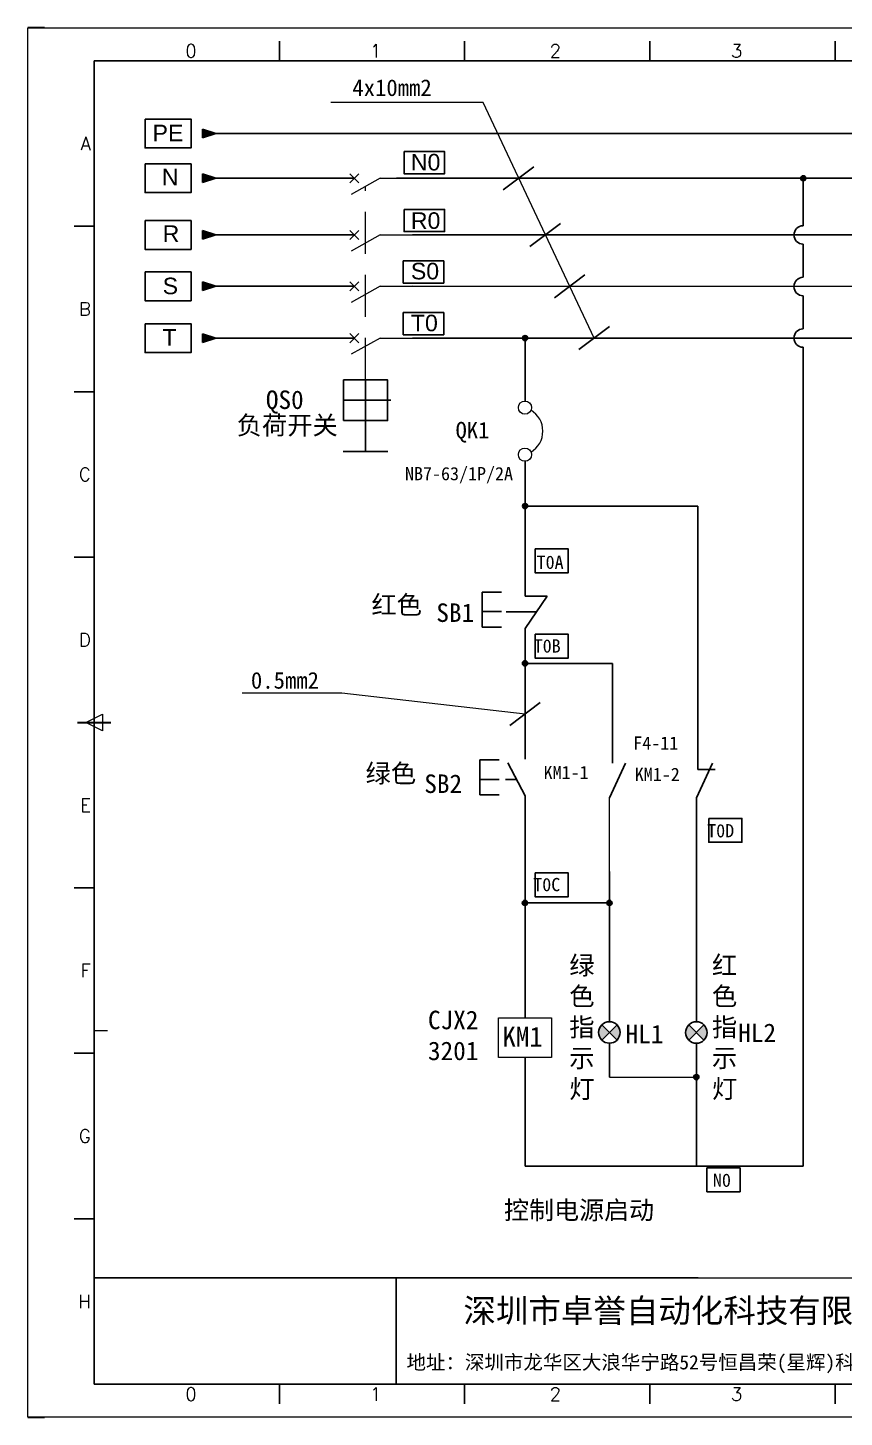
# Model space of a CAD drawing. Extents: x 35123 to 43919, y -4314 to -326.
# Drawn here: x 35597.2 to 35720.6, y -2913.9 to -2703.9 of the extents above; entities that cross this region are included whole.
import ezdxf
from ezdxf.enums import TextEntityAlignment as Align

# ---------------------------------------------------------------- set-up
doc = ezdxf.new("R2010")
doc.units = 0
doc.header["$MEASUREMENT"] = 0
doc.linetypes.add('DASHED2', pattern=[9.525, 6.35, -3.175])
for name, color, linetype in [('AE_BOR', 1, 'Continuous'), ('MISC', 2, 'Continuous'), ('SYMS', 7, 'Continuous'), ('细实线层', 7, 'Continuous')]:
    doc.layers.add(name, color=color, linetype=linetype)
doc.styles.add('WD', font='romans.shx', dxfattribs={"bigfont": 'gbcbig.shx'})
doc.styles.add('样式 0', font='')
doc.styles.add('样式 8', font='arial.ttf')
doc.styles.get('样式 0').set_extended_font_data('KaiTi_GB2312')

# ---------------------------------------------------------------- blocks, each defined once
blk = doc.blocks.new('gb_a2_a')
for p, q in [((584, 410), (25, 410)), ((25, 410), (25, 10)), ((25, 10), (584, 10))]:
    blk.add_line(p, q)
at = {"lineweight": 9, "ltscale": 0.1}
blk.add_line((25, 116.86), (29, 116.86), dxfattribs=at)
at = {"layer": 'AE_BOR', "lineweight": 30}
for p, q in [((10, 420), (4.93, 420)), ((4.93, 0), (10, 0))]:
    blk.add_line(p, q, dxfattribs=at)
at = {"layer": 'AE_BOR', "color": 1, "lineweight": 15}
for p, q in [((4.93, 420), (598.93, 420)), ((4.93, 0), (4.93, 420)), ((22.5, 210), (27.5, 212.5)), ((27.5, 207.5), (22.5, 210)), ((27.5, 212.5), (27.5, 207.5)), ((598.93, 0), (4.93, 0))]:
    blk.add_line(p, q, dxfattribs=at)
at = {"layer": 'AE_BOR'}
for p, q in [((81, 410), (81, 416)), ((137, 410), (137, 416)), ((193, 410), (193, 416)), ((249, 410), (249, 416)), ((25, 360), (19, 360)), ((25, 310), (19, 310)), ((25, 260), (19, 260)), ((25, 160), (19, 160)), ((25, 110), (19, 110)), ((25, 60), (19, 60)), ((81, 10), (81, 4)), ((137, 10), (137, 4)), ((193, 10), (193, 4)), ((249, 10), (249, 4))]:
    blk.add_line(p, q, dxfattribs=at)
at = {"layer": 'AE_BOR', "color": 2, "lineweight": 30}
blk.add_line((20, 210), (30, 210), dxfattribs=at)
at = {"layer": 'AE_BOR', "style": 'WD'}
for s, p in [('0', (54.27, 411)), ('1', (110.12, 411)), ('2', (164.42, 411)), ('3', (219.22, 411)), ('0', (54.27, 5)), ('1', (110.12, 5)), ('2', (164.42, 5)), ('3', (219.22, 5))]:
    blk.add_text(s, height=4, dxfattribs=at).set_placement(p, align=Align.CENTER)
for s, p in [('A', (24, 385)), ('B', (24, 335)), ('C', (24, 285)), ('D', (24, 235)), ('E', (24, 185)), ('F', (24, 135)), ('G', (24, 85)), ('H', (24, 35))]:
    blk.add_text(s, height=4, dxfattribs=at).set_placement(p, align=Align.MIDDLE_RIGHT)
blk = doc.blocks.new('WDDOT')
blk.add_hatch(color=256).paths.add_polyline_path([(0.5, 0, 1), (-0.5, 0, 1)])
blk.add_circle((0, 0), 0.5)

msp = doc.modelspace()

# ---------------------------------------------------------------- hatches: boundary and pattern name
for points in [[(35625.643, -2726.613), (35623.6, -2725.958), (35623.6, -2727.267)], [(35625.643, -2735.178), (35623.6, -2734.524), (35623.6, -2735.833)], [(35625.643, -2742.94), (35623.6, -2742.286), (35623.6, -2743.595)], [(35625.643, -2750.775), (35623.6, -2750.12), (35623.6, -2751.43)]]:
    msp.add_hatch(color=256).paths.add_polyline_path(points)
h = msp.add_hatch(color=256)
edge = h.paths.add_edge_path()
edge.add_arc((35714.405, -2726.613), 0.389, 0, 360)
h = msp.add_hatch(color=256)
edge = h.paths.add_edge_path()
edge.add_arc((35672.366, -2750.771), 0.389, 0, 360)
h = msp.add_hatch(color=256)
edge = h.paths.add_edge_path()
edge.add_arc((35672.366, -2776.157), 0.389, 0, 360)
h = msp.add_hatch(color=256)
edge = h.paths.add_edge_path()
edge.add_arc((35672.357, -2799.928), 0.393, 0, 360)
h = msp.add_hatch(color=256)
edge = h.paths.add_edge_path()
edge.add_arc((35672.336, -2836.128), 0.393, 0, 360)
h = msp.add_hatch(color=256)
edge = h.paths.add_edge_path()
edge.add_arc((35685.114, -2836.128), 0.393, 0, 360)
at = {"lineweight": 0}
h = msp.add_hatch(color=256, dxfattribs=at)
h.paths.add_polyline_path([(35685.114, -2855.717), (35683.965, -2854.568, 0.1989124), (35683.489, -2855.717, 0.1989124), (35683.965, -2856.866)])
h.paths.add_polyline_path([(35686.263, -2856.866, 0.1989124), (35686.739, -2855.717, 0.1989124), (35686.263, -2854.568), (35685.114, -2855.717)])
h.paths.add_polyline_path([(35698.26, -2855.727), (35697.111, -2854.578, 0.1989124), (35696.635, -2855.727, 0.1989124), (35697.111, -2856.876)])
h.paths.add_polyline_path([(35699.409, -2856.876, 0.1989124), (35699.885, -2855.727, 0.1989124), (35699.409, -2854.578), (35698.26, -2855.727)])
h = msp.add_hatch(color=256)
edge = h.paths.add_edge_path()
edge.add_arc((35698.26, -2862.467), 0.393, 0, 360)
at = {"layer": 'MISC'}
msp.add_hatch(color=0, dxfattribs=at).paths.add_polyline_path([(35625.643, -2719.848), (35623.6, -2719.193), (35623.6, -2720.503)])

# ---------------------------------------------------------------- linework, layer by layer
for p, q in [((35625.643, -2726.613), (35623.6, -2725.958)), ((35623.6, -2725.958), (35623.6, -2727.267)), ((35625.643, -2726.613), (35623.6, -2727.267)), ((35646.557, -2726.613), (35625.643, -2726.613)), ((35652.909, -2726.613), (35656.807, -2726.613)), ((35655.327, -2726.613), (35863.96, -2726.613)), ((35714.405, -2733.784), (35714.405, -2726.613)), ((35625.643, -2735.178), (35623.6, -2734.524)), ((35623.6, -2734.524), (35623.6, -2735.833)), ((35625.643, -2735.178), (35623.6, -2735.833)), ((35625.643, -2735.178), (35646.557, -2735.178)), ((35655.327, -2735.178), (35863.96, -2735.178)), ((35714.405, -2741.58), (35714.405, -2736.572)), ((35625.643, -2742.94), (35623.6, -2742.286)), ((35623.6, -2742.286), (35623.6, -2743.595)), ((35625.643, -2742.94), (35623.6, -2743.595)), ((35625.643, -2742.94), (35646.557, -2742.94)), ((35655.327, -2742.94), (35863.96, -2742.975)), ((35714.405, -2749.377), (35714.405, -2744.369)), ((35625.643, -2750.775), (35623.6, -2750.12)), ((35623.6, -2750.12), (35623.6, -2751.43)), ((35625.643, -2750.775), (35623.6, -2751.43)), ((35625.643, -2750.775), (35646.557, -2750.775)), ((35655.327, -2750.775), (35863.96, -2750.771)), ((35648.25, -2757.102), (35648.25, -2767.896)), ((35644.928, -2760.172), (35651.572, -2760.172)), ((35651.572, -2760.172), (35652.098, -2760.172)), ((35644.888, -2767.896), (35651.611, -2767.896)), ((35672.366, -2776.157), (35698.494, -2776.157)), ((35698.494, -2815.949), (35698.494, -2776.157)), ((35672.366, -2784.892), (35672.366, -2789.773)), ((35665.87, -2789.156), (35668.809, -2789.156)), ((35665.87, -2789.156), (35665.87, -2794.44)), ((35675.728, -2789.773), (35672.357, -2794.653)), ((35672.362, -2789.773), (35675.728, -2789.773)), ((35665.87, -2792.091), (35668.809, -2792.091)), ((35669.531, -2792.124), (35674.043, -2792.124)), ((35665.87, -2794.44), (35668.809, -2794.44)), ((35672.357, -2794.653), (35672.357, -2812.191)), ((35672.357, -2799.928), (35685.582, -2799.928)), ((35685.582, -2799.928), (35685.583, -2810.878)), ((35685.583, -2810.878), (35685.582, -2814.992)), ((35672.357, -2812.191), (35672.357, -2814.432)), ((35665.514, -2814.527), (35668.453, -2814.527)), ((35665.514, -2814.527), (35665.514, -2819.81)), ((35669.739, -2814.978), (35672.357, -2819.946)), ((35687.569, -2814.992), (35685.114, -2820.246)), ((35700.715, -2814.992), (35698.26, -2820.246)), ((35698.494, -2815.949), (35701.08, -2815.949)), ((35665.514, -2817.462), (35668.453, -2817.462)), ((35669.394, -2817.462), (35671.048, -2817.462)), ((35665.514, -2819.81), (35668.453, -2819.81)), ((35672.357, -2819.946), (35672.359, -2831.371)), ((35698.26, -2820.246), (35698.26, -2840.517)), ((35672.359, -2831.371), (35672.357, -2838.649)), ((35685.114, -2831.371), (35685.114, -2836.128)), ((35685.114, -2836.128), (35672.357, -2836.128)), ((35685.114, -2836.128), (35685.114, -2854.092)), ((35672.357, -2838.649), (35672.357, -2849.496)), ((35698.26, -2840.517), (35698.26, -2854.102)), ((35672.357, -2849.496), (35672.357, -2853.497)), ((35686.263, -2854.568), (35683.965, -2856.866)), ((35683.965, -2854.568), (35686.263, -2856.866)), ((35685.114, -2854.092), (35685.114, -2853.967)), ((35699.409, -2854.578), (35697.111, -2856.876)), ((35697.111, -2854.578), (35699.409, -2856.876)), ((35698.26, -2854.102), (35698.26, -2853.977)), ((35685.114, -2862.467), (35685.114, -2857.342)), ((35698.26, -2862.477), (35698.26, -2857.352)), ((35672.357, -2859.497), (35672.357, -2875.906)), ((35672.357, -2871.831), (35672.357, -2875.906)), ((35672.357, -2875.906), (35714.405, -2875.906)), ((35652.885, -2892.785), (35652.885, -2908.87))]:
    msp.add_line(p, q)
at = {"lineweight": 0}
for p, q in [((35647.246, -2725.923), (35645.867, -2727.302)), ((35645.867, -2725.923), (35647.246, -2727.302)), ((35650.455, -2726.613), (35646.069, -2729.049)), ((35650.455, -2726.613), (35655.327, -2726.613)), ((35647.246, -2734.489), (35645.867, -2735.867)), ((35645.867, -2734.489), (35647.246, -2735.867)), ((35650.455, -2735.178), (35646.069, -2737.615)), ((35650.455, -2735.178), (35655.327, -2735.178)), ((35647.246, -2742.251), (35645.867, -2743.629)), ((35645.867, -2742.251), (35647.246, -2743.629)), ((35650.455, -2742.94), (35646.069, -2745.377)), ((35650.455, -2742.94), (35655.327, -2742.94)), ((35647.246, -2750.086), (35645.867, -2751.464)), ((35645.867, -2750.086), (35647.246, -2751.464)), ((35650.455, -2750.775), (35646.069, -2753.211)), ((35650.455, -2750.775), (35655.327, -2750.775))]:
    msp.add_line(p, q, dxfattribs=at)
at = {"linetype": 'DASHED2', "lineweight": 0}
msp.add_line((35648.25, -2757.102), (35648.25, -2727.834), dxfattribs=at)
at = {"ltscale": 2}
for p, q in [((35672.357, -2760.279), (35672.366, -2750.771)), ((35714.405, -2875.906), (35714.405, -2752.165)), ((35672.366, -2784.892), (35672.356, -2769.388)), ((35672.366, -2784.892), (35672.366, -2772.517)), ((35698.26, -2862.477), (35698.26, -2875.906)), ((35714.405, -2869.318), (35714.405, -2875.917)), ((35607.232, -2908.87), (35607.232, -2887.423)), ((35698.537, -2892.785), (35607.232, -2892.785)), ((35698.537, -2908.87), (35607.232, -2908.87))]:
    msp.add_line(p, q, dxfattribs=at)
at = {"linetype": 'Continuous', "lineweight": 0}
for p, q in [((35685.114, -2831.371), (35685.114, -2820.246)), ((35685.114, -2862.467), (35698.26, -2862.467))]:
    msp.add_line(p, q, dxfattribs=at)
at = {"lineweight": 9, "ltscale": 0.1}
for p, q in [((35698.537, -2892.785), (35727.999, -2892.785)), ((35698.537, -2908.87), (35727.999, -2908.87))]:
    msp.add_line(p, q, dxfattribs=at)
at = {"lineweight": -3}
for points in [[(35614.935, -2717.672), (35621.876, -2717.672), (35621.876, -2722.024), (35614.935, -2722.024)], [(35654.082, -2722.589), (35660.188, -2722.589), (35660.188, -2725.936), (35654.082, -2725.936)], [(35614.935, -2724.436), (35621.876, -2724.436), (35621.876, -2728.789), (35614.935, -2728.789)], [(35654.082, -2731.318), (35660.188, -2731.318), (35660.188, -2734.666), (35654.082, -2734.666)], [(35614.935, -2733.002), (35621.876, -2733.002), (35621.876, -2737.355), (35614.935, -2737.355)], [(35653.962, -2739.114), (35660.068, -2739.114), (35660.068, -2742.462), (35653.962, -2742.462)], [(35614.935, -2740.764), (35621.876, -2740.764), (35621.876, -2745.117), (35614.935, -2745.117)], [(35614.935, -2748.599), (35621.876, -2748.599), (35621.876, -2752.951), (35614.935, -2752.951)], [(35653.962, -2746.911), (35660.068, -2746.911), (35660.068, -2750.258), (35653.962, -2750.258)]]:
    msp.add_lwpolyline(points, close=True, dxfattribs=at)
msp.add_lwpolyline([(35644.928, -2763.242), (35644.928, -2757.102), (35651.572, -2757.102), (35651.572, -2763.242)], close=True)
at = {"ltscale": 2}
for points in [[(35673.88, -2782.623), (35678.903, -2782.623), (35678.903, -2786.227), (35673.88, -2786.227)], [(35673.88, -2795.519), (35678.903, -2795.519), (35678.903, -2799.123), (35673.88, -2799.123)], [(35700.125, -2823.371), (35705.147, -2823.371), (35705.147, -2826.976), (35700.125, -2826.976)], [(35673.88, -2831.6), (35678.903, -2831.6), (35678.903, -2835.204), (35673.88, -2835.204)], [(35699.853, -2876.199), (35704.875, -2876.199), (35704.875, -2879.804), (35699.853, -2879.804)]]:
    msp.add_lwpolyline(points, close=True, dxfattribs=at)
at = {"lineweight": 0}
msp.add_lwpolyline([(35668.357, -2853.497), (35676.357, -2853.497), (35676.357, -2859.497), (35668.357, -2859.497)], close=True, dxfattribs=at)
for centre, radius in [((35714.405, -2726.613), 0.389), ((35672.366, -2750.771), 0.389), ((35672.366, -2776.157), 0.389), ((35672.357, -2799.928), 0.393), ((35672.336, -2836.128), 0.393), ((35685.114, -2836.128), 0.393), ((35685.114, -2855.717), 1.625), ((35698.26, -2855.727), 1.625), ((35698.26, -2862.467), 0.393)]:
    msp.add_circle(centre, radius)
for centre in [(35672.353, -2761.279), (35672.353, -2768.388)]:
    msp.add_circle(centre, 1, dxfattribs=at)
at = {"ltscale": 2}
for centre in [(35714.405, -2735.178), (35714.405, -2742.975), (35714.405, -2750.771)]:
    msp.add_arc(centre, 1.394, 90, 270, dxfattribs=at)
at = {"lineweight": 0}
msp.add_arc((35671.36, -2764.834), 3.691, 301.18201, 58.81799, dxfattribs=at)
at = {"layer": 'MISC', "color": 0}
for p, q in [((35625.643, -2719.848), (35623.6, -2719.193)), ((35623.6, -2719.193), (35623.6, -2720.503)), ((35625.643, -2719.848), (35623.6, -2720.503)), ((35625.643, -2719.848), (35863.96, -2719.848))]:
    msp.add_line(p, q, dxfattribs=at)
at = {"layer": '细实线层', "lineweight": 0}
for p, q in [((35666.012, -2715.159), (35642.998, -2715.159)), ((35682.795, -2750.773), (35666.012, -2715.159)), ((35644.66, -2804.456), (35629.612, -2804.456)), ((35672.357, -2807.603), (35644.66, -2804.456))]:
    msp.add_line(p, q, dxfattribs=at)
at = {"layer": '细实线层', "linetype": 'ByBlock'}
for p, q in [((35669.059, -2728.373), (35673.681, -2724.907)), ((35673.096, -2736.939), (35677.717, -2733.473)), ((35676.795, -2744.677), (35681.416, -2741.211)), ((35680.484, -2752.506), (35685.105, -2749.04)), ((35670.046, -2809.337), (35674.668, -2805.87))]:
    msp.add_line(p, q, dxfattribs=at)

# ---------------------------------------------------------------- block references
at = {"xscale": 0.5, "yscale": 0.5, "zscale": 0.5}
msp.add_blockref('gb_a2_a', (35594.732, -2913.87), dxfattribs=at)
at = {"layer": 'SYMS', "lineweight": -3}
for p, xscale, yscale, zscale in [((35714.405, -2726.613), 0.4949999999989814, 0.4949999999998909, 0.495), ((35672.366, -2750.771), 0.4949999999989814, 0.4949999999998909, 0.495), ((35672.366, -2776.157), 0.4950000000026193, 0.4949999999998909, 0.495), ((35672.357, -2799.928), 0.5, 0.5, 0.5), ((35672.336, -2836.128), 0.5, 0.5, 0.5), ((35685.114, -2836.128), 0.5, 0.5, 0.5), ((35698.26, -2862.467), 0.5, 0.5, 0.5)]:
    msp.add_blockref('WDDOT', p, dxfattribs=dict(at, xscale=xscale, yscale=yscale, zscale=zscale))

# ---------------------------------------------------------------- texts
for s, p in [('4x10mm2', (35646.258, -2714.183)), ('0.5mm2', (35630.928, -2803.756))]:
    msp.add_text(s, height=2.52).set_placement(p)
at = {"char_height": 2.5, "width": 4.96666, "attachment_point": 1, "style": '样式 8'}
for s, insert in [('N0', (35655.103, -2722.932)), ('N', (35617.457, -2725.169)), ('R0', (35655.103, -2731.761)), ('R', (35617.583, -2733.727)), ('S0', (35655.103, -2739.395)), ('S', (35617.589, -2741.634)), ('T0', (35655.103, -2747.239)), ('T', (35617.558, -2749.406))]:
    msp.add_mtext(s, dxfattribs=dict(at, insert=insert))
for s, insert, char_height, width, attachment_point in [('{\\fSimSun|b0|i0|c134|p2;控制电源启动}', (35669.187, -2881.181), 2.772, 24.65265, 1), ('{\\fSimSun|b0|i0|c134|p2;深圳市卓誉自动化科技有限公司}', (35663.053, -2899.958), 3.6, 80.67766, 7), ('{\\fSimSun|b0|i0|c134|p2;地址：深圳市龙华区大浪华宁路52号恒昌荣(星辉)科技园B栋1/3楼}', (35654.44, -2907.218), 2.16, 89.25675, 7)]:
    msp.add_mtext(s, dxfattribs=dict(insert=insert, char_height=char_height, width=width, attachment_point=attachment_point))
at = {"layer": 'MISC', "color": 0, "insert": (35615.904, -2718.518), "char_height": 2.5, "width": 4.96666, "attachment_point": 1, "style": '样式 8'}
msp.add_mtext('\\pxqc;PE', dxfattribs=at)
at = {"layer": 'MISC', "attachment_point": 1, "style": '样式 0'}
for s, insert, char_height, width in [('{\\C0;QS0}', (35633.19, -2758.688), 2.8, 5.01683), ('{\\fSimSun|b0|i0|c134|p2;\\C0;负荷开关}', (35628.773, -2762.544), 2.8, 14.88096), ('{\\fSimSun|b0|i0|c134|p2;\\C0;QK1}', (35661.864, -2763.436), 2.5, 5.01683), ('{\\fSimSun|b0|i0|c134|p2;\\C0;NB7-63/1P/2A}', (35654.219, -2770.255), 2, 5.01683), ('{\\C0;T0A}', (35674.109, -2783.647), 2, 5.01683), ('{\\fSimSun|b0|i0|c134|p2;\\C0;红色}', (35649.145, -2789.679), 2.8, 24.5098), ('{\\C0;SB1}', (35658.953, -2790.87), 2.8, 5.01683), ('{\\C0;T0B}', (35673.668, -2796.303), 2, 5.01683), ('{\\C0;F4-11}', (35688.718, -2810.98), 2, 5.01683), ('{\\fSimSun|b0|i0|c134|p2;\\C0;绿色}', (35648.26, -2815.152), 2.8, 23.4148), ('{\\C0;KM1-1}', (35675.164, -2815.422), 2, 5.01683), ('{\\C0;KM1-2}', (35688.95, -2815.712), 2, 5.01683), ('{\\C0;SB2}', (35657.134, -2816.726), 2.8, 5.01683), ('{\\C0;T0D}', (35699.89, -2824.227), 2, 5.01683), ('{\\C0;T0C}', (35673.601, -2832.366), 2, 5.01683), ('{\\fSimSun|b0|i0|c134|p2;\\C0;绿色指示灯}', (35679.052, -2844.178), 2.8, 5.01683), ('{\\fSimSun|b0|i0|c134|p2;\\C0;红色指示灯}', (35700.618, -2844.164), 2.8, 5.01683), ('{\\C0;CJX2\\P3201}', (35657.69, -2852.43), 2.8, 7.9311), ('{\\C0;KM1}', (35668.923, -2854.852), 3, 6.8721), ('{\\C0;HL1}', (35687.56, -2854.557), 2.8, 5.01683), ('{\\C0;HL2}', (35704.59, -2854.369), 2.8, 5.01683), ('{\\C0;N0}', (35700.762, -2877.049), 2, 5.01683)]:
    msp.add_mtext(s, dxfattribs=dict(at, insert=insert, char_height=char_height, width=width))

doc.saveas('drawing.dxf')
